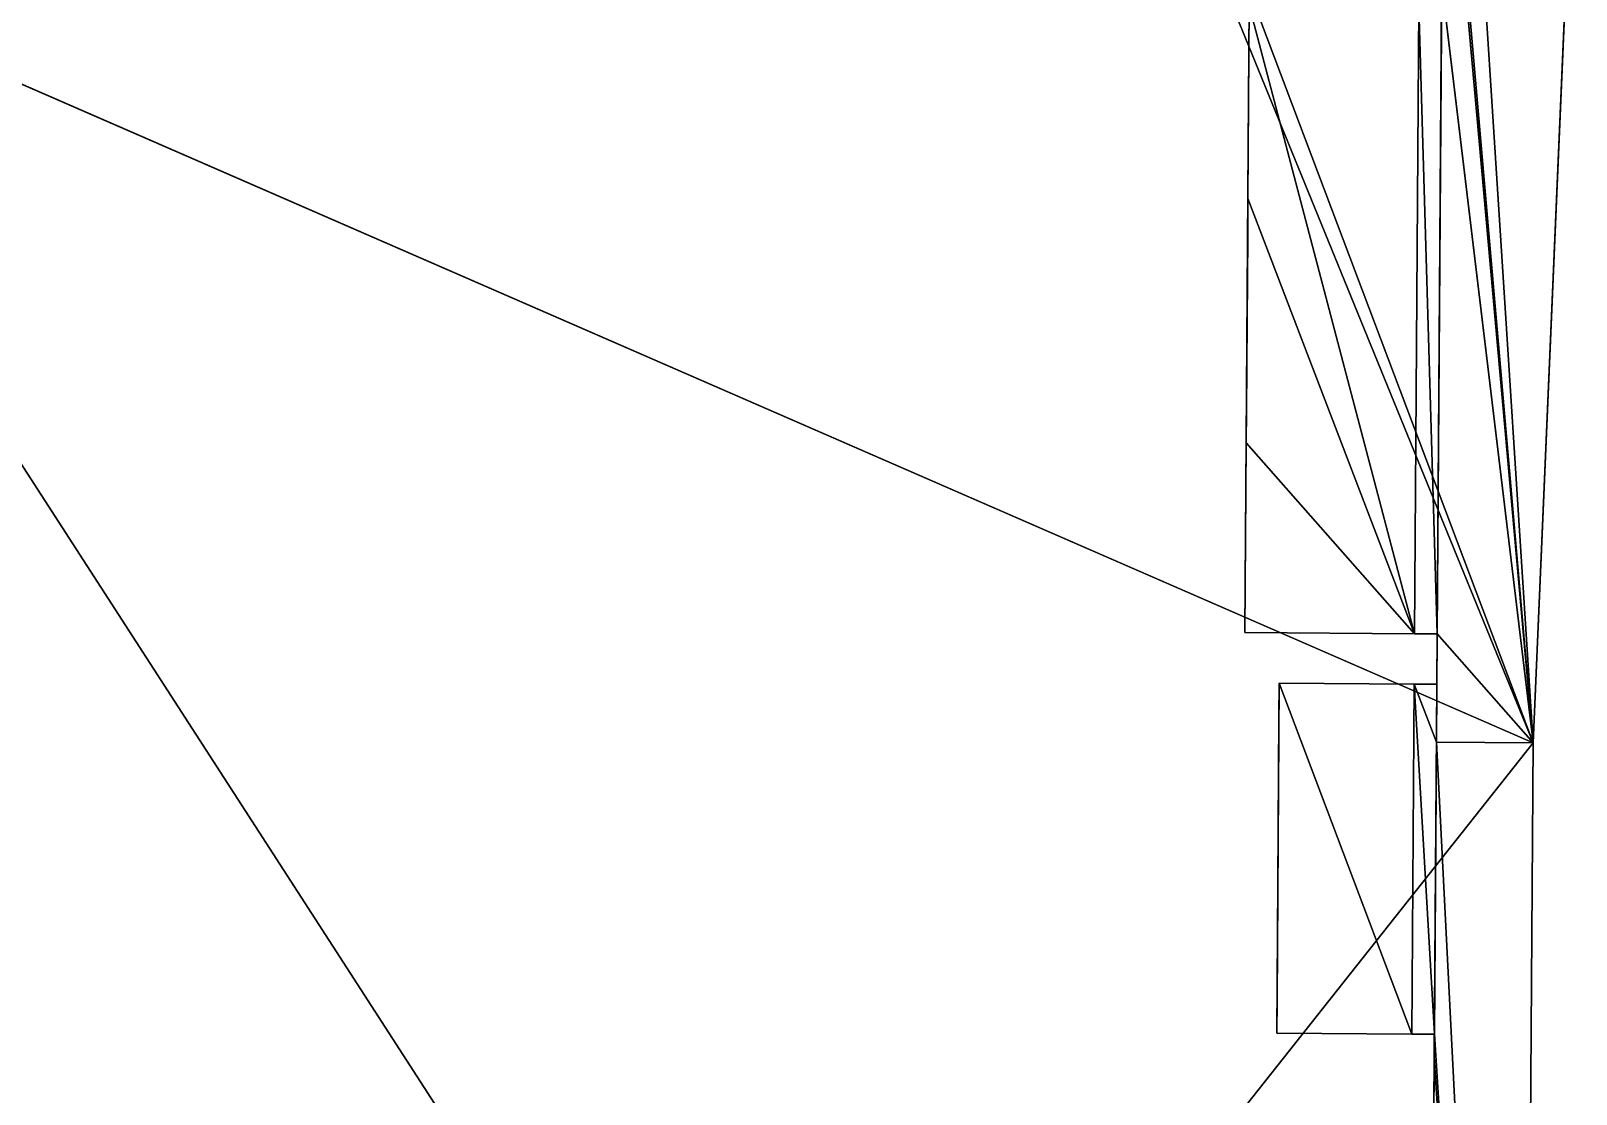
# Model space of a CAD drawing. Extents: x -544 to 100, y -201 to 540.
# Drawn here: x -104 to 99.9, y -25.6 to 114.7 of the extents above; entities that cross this region are included whole.
import ezdxf

# ---------------------------------------------------------------- set-up
doc = ezdxf.new("R2010")
doc.units = 0
doc.header["$MEASUREMENT"] = 0
doc.layers.get('0').update_dxf_attribs({"color": 13, "linetype": 'CONTINUOUS'})
doc.layers.add('ANNOTATIONS', color=221, linetype='CONTINUOUS')

# ---------------------------------------------------------------- blocks, each defined once
blk = doc.blocks.new('GROUP4_1')
for p, q in [((0, 0), (0, -61.09)), ((22.97, 0), (0, 0)), ((22.97, -61.09), (22.97, 0)), ((0, -61.09), (22.97, -61.09))]:
    blk.add_line(p, q)
mesh = blk.add_polyface()
corners = [(22.97, -61.09), (0, 0), (0, -61.09), (22.97, 0)]
mesh.append_faces([[corners[k] for k in face] for face in [(0, 1, 2), (1, 0, 3)]], dxfattribs={"vtx0": -1})
blk = doc.blocks.new('GROUP2_1')
for p, q in [((0, 80.1), (-36, 80.1, 0)), ((-36, 80.1, 0), (-36, 0, 0)), ((0, 0), (0, 80.1)), ((-36, 0, 0), (0, 0))]:
    blk.add_line(p, q)
mesh = blk.add_polyface()
corners = [(0, 0), (-36, 80.1, 0), (-36, 0, 0), (0, 80.1)]
mesh.append_faces([[corners[k] for k in face] for face in [(0, 1, 2), (1, 0, 3)]], dxfattribs={"vtx0": -1})
blk = doc.blocks.new('GROUP5_1')
for p, q in [((0, 0), (-22.08, -14.87)), ((0, -25.89), (0, 0)), ((-22.08, -14.87), (-22.08, -25.89)), ((-22.08, -25.89), (0, -25.89))]:
    blk.add_line(p, q)
mesh = blk.add_polyface()
corners = [(0, -25.89), (-22.08, -14.87), (-22.08, -25.89), (0, 0)]
mesh.append_faces([[corners[k] for k in face] for face in [(0, 1, 2), (1, 0, 3)]], dxfattribs={"vtx0": -1})

msp = doc.modelspace()

# ---------------------------------------------------------------- linework, layer by layer
for p, q in [((99.91, 152.57, 227.66), (94.25, 20.78, 97.6)), ((94.25, 20.78, 105.21), (99.91, 152.57, 235.27)), ((94.25, 20.78, 105.21), (-150.45, 127.44, 208.76)), ((81.59, 35.15, 111.69), (82.18, 120.92, 196.31)), ((56.21, 35.32, 3.75), (56.78, 118.09, 3.75)), ((56.61, 92.62, 143.96), (56.78, 118.09, 161.12)), ((82.16, 117.92, 161.12), (81.59, 35.15, 105.38)), ((56.38, 60.37, 103.44), (56.61, 92.62, 103.44)), ((56.38, 60.37, 122.25), (56.61, 92.62, 143.96)), ((56.39, 60.71, 22.33), (56.61, 93.27, 22.33)), ((56.61, 93.27, 99.38), (56.39, 60.71, 99.38)), ((56.61, 93.27, 99.38), (56.61, 93.27, 22.33)), ((56.61, 92.62, 103.44), (56.61, 92.62, 143.96)), ((56.59, 89.62, 95.4), (56.41, 64.36, 95.4)), ((56.41, 64.36, 26.31), (56.59, 89.62, 26.31)), ((56.41, 64.61, 119.99), (56.58, 88.38, 136)), ((56.58, 88.38, 107.67), (56.41, 64.61, 107.67)), ((56.58, 88.38, 136), (56.58, 88.38, 107.67)), ((56.59, 89.62, 95.4), (56.59, 89.62, 26.31)), ((56.41, 64.61, 107.67), (56.41, 64.61, 119.99)), ((56.41, 64.36, 26.31), (56.41, 64.36, 95.4)), ((56.21, 35.32, 105.38), (56.38, 60.37, 122.25)), ((56.38, 60.37, 103.44), (56.38, 60.37, 122.25)), ((56.39, 60.71, 99.38), (56.39, 60.71, 22.33)), ((78.59, 35.17, 105.38), (56.21, 35.32, 105.38)), ((78.59, 35.17, 3.75), (56.21, 35.32, 3.75)), ((56.21, 35.32, 3.75), (56.21, 35.32, 105.38)), ((81.59, 35.15, 3.75), (78.59, 35.17, 3.75)), ((81.59, 35.15, 105.38), (78.59, 35.17, 105.38)), ((78.59, 35.17, 105.38), (78.59, 35.17, 3.75)), ((81.59, 35.15, 111.69), (81.49, 20.87, 97.6)), ((81.54, 28.5, 3.75), (81.59, 35.15, 3.75)), ((81.59, 35.15, 3.75), (81.59, 35.15, 105.38)), ((81.59, 35.15, 105.38), (81.59, 35.15, 111.69)), ((60.41, -17.54, 8.28), (60.73, 28.64, 8.28)), ((60.73, 28.64, 97.6), (60.41, -17.54, 97.6)), ((60.73, 28.64, 8.28), (78.54, 28.52, 8.28)), ((60.73, 28.64, 97.6), (60.73, 28.64, 8.28)), ((78.54, 28.52, 97.6), (60.73, 28.64, 97.6)), ((81.54, 28.5, 97.6), (78.54, 28.52, 97.6)), ((78.54, 28.52, 8.28), (81.54, 28.5, 8.28)), ((78.54, 28.52, 8.28), (78.54, 28.52, 97.6)), ((80.08, -182.46, 3.75), (81.54, 28.5, 3.75)), ((81.22, -17.69, 8.28), (81.54, 28.5, 8.28)), ((81.49, 20.87, 97.6), (81.54, 28.5, 97.6)), ((81.54, 28.5, 8.28), (81.54, 28.5, 3.75)), ((81.54, 28.5, 8.28), (81.54, 28.5, 97.6)), ((60.44, -13.19, 94.73), (60.7, 24.27, 94.73)), ((60.7, 24.27, 13.17), (60.44, -13.19, 13.17)), ((60.7, 24.27, 94.73), (60.7, 24.27, 13.17)), ((94.25, 20.78, 97.6), (81.49, 20.87, 97.6)), ((92.72, -200.56, 97.6), (94.25, 20.78, 97.6)), ((92.72, -200.56, 105.21), (94.25, 20.78, 105.21)), ((94.25, 20.78, 97.6), (94.25, 20.78, 105.21)), ((60.44, -13.19, 13.17), (60.44, -13.19, 94.73)), ((60.41, -17.54, 97.6), (78.22, -17.67, 97.6)), ((78.22, -17.67, 8.28), (60.41, -17.54, 8.28)), ((60.41, -17.54, 8.28), (60.41, -17.54, 97.6)), ((78.22, -17.67, 97.6), (81.22, -17.69, 97.6)), ((81.22, -17.69, 8.28), (78.22, -17.67, 8.28)), ((78.22, -17.67, 97.6), (78.22, -17.67, 8.28)), ((81.22, -17.69, 97.6), (81.2, -20.69, 97.6)), ((81.2, -20.69, 8.28), (81.22, -17.69, 8.28)), ((81.22, -17.69, 97.6), (81.22, -17.69, 8.28)), ((81.2, -20.69, 97.6), (80.08, -182.46, 97.6)), ((81.2, -20.69, 97.6), (81.2, -20.69, 8.28))]:
    msp.add_line(p, q)

# ---------------------------------------------------------------- block references
at = {"layer": 'ANNOTATIONS', "extrusion": (0.999976, -0.006927, -6.00578e-17), "yscale": 1.09, "rotation": 360}
msp.add_blockref('GROUP4_1', (65.9, 94.15, 55.97), dxfattribs=at)
at = {"layer": 'ANNOTATIONS', "extrusion": (0.999976, -0.006927, 0)}
msp.add_blockref('GROUP5_1', (87.93, 134.41, 55.97), dxfattribs=at)
at = {"layer": 'ANNOTATIONS', "extrusion": (0.999976, -0.006927, 7.58895e-33)}
msp.add_blockref('GROUP2_1', (23.96, 13.9, 60.53), dxfattribs=at)

# ---------------------------------------------------------------- meshes
mesh = msp.add_polyface()
corners = [(94.25, 20.78, 105.21), (54.53, 118.11, 200.96), (-150.45, 127.44, 208.76), (57.53, 118.09, 200.96), (82.53, 117.92, 200.96), (85.53, 117.89, 200.96), (85.55, 120.89, 203.92), (85.77, 152.67, 235.27), (99.91, 152.57, 235.27), (-400.44, 156.04, 235.27), (54.78, 152.89, 235.27), (-396.6, 24.18, 105.21), (54.56, 121.11, 203.92)]
mesh.append_faces([[corners[k] for k in face] for face in [(7, 0, 8), (2, 9, 11)]], dxfattribs={"vtx0": -1})
mesh.append_faces([[corners[k] for k in face] for face in [(0, 1, 2), (1, 0, 3), (3, 0, 4), (4, 0, 5), (5, 0, 6), (6, 0, 7), (9, 2, 10), (10, 2, 12), (12, 2, 1)]], dxfattribs={"vtx0": -1, "vtx1": -1})
mesh = msp.add_polyface()
corners = [(81.59, 35.15, 111.69), (94.25, 20.78, 97.6), (81.49, 20.87, 97.6), (82.18, 120.92, 196.31), (82.4, 152.69, 227.66), (99.91, 152.57, 227.66)]
mesh.append_faces([[corners[k] for k in face] for face in [(0, 1, 2), (1, 4, 5)]], dxfattribs={"vtx0": -1})
mesh.append_faces([[corners[k] for k in face] for face in [(1, 0, 3), (1, 3, 4)]], dxfattribs={"vtx0": -1, "vtx2": -1})
mesh = msp.add_polyface()
corners = [(99.91, 152.57, 227.66), (94.25, 20.78, 105.21), (94.25, 20.78, 97.6), (99.91, 152.57, 235.27)]
mesh.append_faces([[corners[k] for k in face] for face in [(0, 1, 2), (1, 0, 3)]], dxfattribs={"vtx0": -1})
mesh = msp.add_polyface()
corners = [(-2.54, -101.46, 145.69), (-150.45, 127.44, 208.76), (-152.03, -100.43, 208.76), (94.25, 20.78, 105.21), (92.72, -200.56, 105.21)]
mesh.append_faces([[corners[k] for k in face] for face in [(0, 1, 2), (3, 0, 4)]], dxfattribs={"vtx0": -1})
mesh.append_faces([[corners[k] for k in face] for face in [(1, 0, 3)]], dxfattribs={"vtx0": -1, "vtx1": -1})
mesh = msp.add_polyface()
corners = [(82.16, 117.92, 161.12), (81.59, 35.15, 111.69), (81.59, 35.15, 105.38), (82.18, 120.92, 196.31), (82.18, 120.92, 163.14)]
mesh.append_faces([[corners[k] for k in face] for face in [(0, 1, 2), (3, 0, 4)]], dxfattribs={"vtx0": -1})
mesh.append_faces([[corners[k] for k in face] for face in [(1, 0, 3)]], dxfattribs={"vtx0": -1, "vtx1": -1})
mesh = msp.add_polyface()
corners = [(56.21, 35.32, 3.75), (56.39, 60.71, 22.33), (56.21, 35.32, 105.38), (56.78, 118.09, 3.75), (56.38, 60.37, 103.44), (56.61, 93.27, 22.33), (56.61, 93.27, 99.38), (56.39, 60.71, 99.38), (56.61, 92.62, 103.44), (56.61, 92.62, 143.96), (56.78, 118.09, 161.12), (56.38, 60.37, 122.25)]
mesh.append_faces([[corners[k] for k in face] for face in [(0, 1, 2), (1, 3, 5), (5, 3, 6), (4, 7, 8), (7, 4, 1), (8, 6, 9), (9, 6, 10), (10, 6, 3)]], dxfattribs={"vtx0": -1, "vtx1": -1})
mesh.append_faces([[corners[k] for k in face] for face in [(2, 1, 4)]], dxfattribs={"vtx0": -1, "vtx1": -1, "vtx2": -1})
mesh.append_faces([[corners[k] for k in face] for face in [(1, 0, 3), (8, 7, 6)]], dxfattribs={"vtx0": -1, "vtx2": -1})
mesh.append_faces([[corners[k] for k in face] for face in [(11, 2, 4)]], dxfattribs={"vtx1": -1})
mesh = msp.add_polyface()
corners = [(56.38, 60.37, 122.25), (78.59, 35.17, 105.38), (56.21, 35.32, 105.38), (56.61, 92.62, 143.96), (56.78, 118.09, 161.12), (79.16, 117.94, 161.12), (81.59, 35.15, 105.38), (82.16, 117.92, 161.12)]
mesh.append_faces([[corners[k] for k in face] for face in [(0, 1, 2), (6, 5, 7)]], dxfattribs={"vtx0": -1})
mesh.append_faces([[corners[k] for k in face] for face in [(1, 5, 6)]], dxfattribs={"vtx0": -1, "vtx1": -1})
mesh.append_faces([[corners[k] for k in face] for face in [(1, 0, 3), (1, 3, 4), (1, 4, 5)]], dxfattribs={"vtx0": -1, "vtx2": -1})
mesh = msp.add_polyface()
corners = [(56.38, 60.37, 103.44), (56.41, 64.61, 107.67), (56.38, 60.37, 122.25), (56.61, 92.62, 103.44), (56.58, 88.38, 107.67), (56.58, 88.38, 136), (56.41, 64.61, 119.99), (56.61, 92.62, 143.96)]
mesh.append_faces([[corners[k] for k in face] for face in [(0, 1, 2), (1, 3, 4), (4, 3, 5), (2, 6, 7), (6, 2, 1), (7, 5, 3)]], dxfattribs={"vtx0": -1, "vtx1": -1})
mesh.append_faces([[corners[k] for k in face] for face in [(1, 0, 3), (7, 6, 5)]], dxfattribs={"vtx0": -1, "vtx2": -1})
mesh = msp.add_polyface()
corners = [(56.39, 60.71, 22.33), (56.41, 64.36, 26.31), (56.39, 60.71, 99.38), (56.61, 93.27, 22.33), (56.59, 89.62, 26.31), (56.59, 89.62, 95.4), (56.41, 64.36, 95.4), (56.61, 93.27, 99.38)]
mesh.append_faces([[corners[k] for k in face] for face in [(0, 1, 2), (1, 3, 4), (4, 3, 5), (2, 6, 7), (6, 2, 1), (7, 5, 3)]], dxfattribs={"vtx0": -1, "vtx1": -1})
mesh.append_faces([[corners[k] for k in face] for face in [(1, 0, 3), (7, 6, 5)]], dxfattribs={"vtx0": -1, "vtx2": -1})
mesh = msp.add_polyface()
corners = [(56.41, 64.36, 26.31), (56.42, 65.51, 27.56), (56.41, 64.36, 95.4), (56.59, 89.62, 26.31), (56.58, 88.47, 27.56), (56.58, 88.47, 94.15), (56.42, 65.51, 94.15), (56.59, 89.62, 95.4)]
mesh.append_faces([[corners[k] for k in face] for face in [(0, 1, 2), (1, 3, 4), (4, 3, 5), (2, 6, 7), (6, 2, 1), (7, 5, 3)]], dxfattribs={"vtx0": -1, "vtx1": -1})
mesh.append_faces([[corners[k] for k in face] for face in [(1, 0, 3), (7, 6, 5)]], dxfattribs={"vtx0": -1, "vtx2": -1})
mesh = msp.add_polyface()
corners = [(56.41, 64.61, 107.67), (56.42, 65.46, 108.52), (56.41, 64.61, 119.99), (56.58, 88.38, 107.67), (56.57, 87.54, 108.52), (56.57, 87.54, 134.41), (56.42, 65.46, 119.54), (56.58, 88.38, 136)]
mesh.append_faces([[corners[k] for k in face] for face in [(0, 1, 2), (1, 3, 4), (4, 3, 5), (2, 6, 7), (6, 2, 1), (7, 5, 3)]], dxfattribs={"vtx0": -1, "vtx1": -1})
mesh.append_faces([[corners[k] for k in face] for face in [(1, 0, 3), (7, 6, 5)]], dxfattribs={"vtx0": -1, "vtx2": -1})
mesh = msp.add_polyface()
corners = [(56.21, 35.32, 3.75), (78.59, 35.17, 105.38), (78.59, 35.17, 3.75), (56.21, 35.32, 105.38)]
mesh.append_faces([[corners[k] for k in face] for face in [(0, 1, 2), (1, 0, 3)]], dxfattribs={"vtx0": -1})
mesh = msp.add_polyface()
corners = [(78.59, 35.17, 105.38), (81.59, 35.15, 3.75), (78.59, 35.17, 3.75), (81.59, 35.15, 105.38)]
mesh.append_faces([[corners[k] for k in face] for face in [(0, 1, 2), (1, 0, 3)]], dxfattribs={"vtx0": -1})
mesh = msp.add_polyface()
corners = [(81.59, 35.15, 3.75), (81.54, 28.5, 8.28), (81.54, 28.5, 3.75), (81.54, 28.5, 97.6), (81.59, 35.15, 111.69), (81.49, 20.87, 97.6), (81.59, 35.15, 105.38)]
mesh.append_faces([[corners[k] for k in face] for face in [(0, 1, 2), (3, 4, 5), (4, 0, 6)]], dxfattribs={"vtx0": -1})
mesh.append_faces([[corners[k] for k in face] for face in [(4, 1, 0)]], dxfattribs={"vtx0": -1, "vtx1": -1, "vtx2": -1})
mesh.append_faces([[corners[k] for k in face] for face in [(4, 3, 1)]], dxfattribs={"vtx0": -1, "vtx2": -1})
mesh = msp.add_polyface()
corners = [(-381.58, 25.04, 97.6), (-383.02, -182.25, 97.6), (-396.59, 25.14, 97.6), (60.73, 28.64, 97.6), (78.22, -17.67, 97.6), (60.41, -17.54, 97.6), (78.54, 28.52, 97.6), (81.22, -17.69, 97.6), (81.49, 20.87, 97.6), (81.54, 28.5, 97.6), (-398.13, -197.16, 97.6), (92.72, -200.56, 97.6), (-396.69, 10.84, 97.6), (-396.68, 12.84, 97.6), (80.06, -185.46, 97.6), (80.08, -182.46, 97.6), (81.2, -20.69, 97.6), (94.25, 20.78, 97.6)]
mesh.append_faces([[corners[k] for k in face] for face in [(3, 4, 5), (8, 6, 9), (11, 8, 17)]], dxfattribs={"vtx0": -1})
mesh.append_faces([[corners[k] for k in face] for face in [(4, 6, 7), (10, 1, 11)]], dxfattribs={"vtx0": -1, "vtx1": -1})
mesh.append_faces([[corners[k] for k in face] for face in [(7, 6, 8), (11, 7, 8)]], dxfattribs={"vtx0": -1, "vtx1": -1, "vtx2": -1})
mesh.append_faces([[corners[k] for k in face] for face in [(4, 3, 6), (1, 10, 12), (1, 12, 13), (1, 13, 2), (11, 1, 14), (11, 14, 15), (11, 15, 16), (11, 16, 7)]], dxfattribs={"vtx0": -1, "vtx2": -1})
mesh.append_faces([[corners[k] for k in face] for face in [(0, 1, 2)]], dxfattribs={"vtx1": -1})
mesh = msp.add_polyface()
corners = [(78.22, -17.67, 8.28), (60.73, 28.64, 8.28), (60.41, -17.54, 8.28), (78.54, 28.52, 8.28), (81.22, -17.69, 8.28), (81.54, 28.5, 8.28)]
mesh.append_faces([[corners[k] for k in face] for face in [(0, 1, 2), (3, 4, 5)]], dxfattribs={"vtx0": -1})
mesh.append_faces([[corners[k] for k in face] for face in [(1, 0, 3)]], dxfattribs={"vtx0": -1, "vtx1": -1})
mesh.append_faces([[corners[k] for k in face] for face in [(3, 0, 4)]], dxfattribs={"vtx0": -1, "vtx2": -1})
mesh = msp.add_polyface()
corners = [(60.41, -17.54, 8.28), (60.44, -13.19, 13.17), (60.41, -17.54, 97.6), (60.73, 28.64, 8.28), (60.7, 24.27, 13.17), (60.7, 24.27, 94.73), (60.44, -13.19, 94.73), (60.73, 28.64, 97.6)]
mesh.append_faces([[corners[k] for k in face] for face in [(0, 1, 2), (1, 3, 4), (4, 3, 5), (2, 6, 7), (6, 2, 1), (7, 5, 3)]], dxfattribs={"vtx0": -1, "vtx1": -1})
mesh.append_faces([[corners[k] for k in face] for face in [(1, 0, 3), (7, 6, 5)]], dxfattribs={"vtx0": -1, "vtx2": -1})
mesh = msp.add_polyface()
corners = [(78.54, 28.52, 97.6), (60.73, 28.64, 8.28), (78.54, 28.52, 8.28), (60.73, 28.64, 97.6)]
mesh.append_faces([[corners[k] for k in face] for face in [(0, 1, 2), (1, 0, 3)]], dxfattribs={"vtx0": -1})
mesh = msp.add_polyface()
corners = [(81.54, 28.5, 97.6), (78.54, 28.52, 8.28), (81.54, 28.5, 8.28), (78.54, 28.52, 97.6)]
mesh.append_faces([[corners[k] for k in face] for face in [(0, 1, 2), (1, 0, 3)]], dxfattribs={"vtx0": -1})
mesh = msp.add_polyface()
corners = [(80.08, -182.46, 3.75), (80.46, -126.71, 19.97), (80.08, -182.46, 97.6), (81.2, -20.69, 8.28), (81.54, 28.5, 3.75), (80.69, -94.14, 19.97), (80.69, -94.14, 97.02), (81.22, -17.69, 8.28), (81.54, 28.5, 8.28), (80.46, -126.71, 97.02), (81.2, -20.69, 97.6)]
mesh.append_faces([[corners[k] for k in face] for face in [(7, 4, 8)]], dxfattribs={"vtx0": -1})
mesh.append_faces([[corners[k] for k in face] for face in [(0, 1, 2), (1, 3, 5), (5, 3, 6), (3, 4, 7), (2, 9, 10), (9, 2, 1), (10, 6, 3)]], dxfattribs={"vtx0": -1, "vtx1": -1})
mesh.append_faces([[corners[k] for k in face] for face in [(1, 0, 3)]], dxfattribs={"vtx0": -1, "vtx1": -1, "vtx2": -1})
mesh.append_faces([[corners[k] for k in face] for face in [(3, 0, 4), (10, 9, 6)]], dxfattribs={"vtx0": -1, "vtx2": -1})
mesh = msp.add_polyface()
corners = [(60.44, -13.19, 13.17), (60.44, -12.46, 13.9), (60.44, -13.19, 94.73), (60.7, 24.27, 13.17), (60.69, 23.54, 13.9), (60.69, 23.54, 94), (60.44, -12.46, 94), (60.7, 24.27, 94.73)]
mesh.append_faces([[corners[k] for k in face] for face in [(0, 1, 2), (1, 3, 4), (4, 3, 5), (2, 6, 7), (6, 2, 1), (7, 5, 3)]], dxfattribs={"vtx0": -1, "vtx1": -1})
mesh.append_faces([[corners[k] for k in face] for face in [(1, 0, 3), (7, 6, 5)]], dxfattribs={"vtx0": -1, "vtx2": -1})
mesh = msp.add_polyface()
corners = [(94.25, 20.78, 97.6), (92.72, -200.56, 105.21), (92.72, -200.56, 97.6), (94.25, 20.78, 105.21)]
mesh.append_faces([[corners[k] for k in face] for face in [(0, 1, 2), (1, 0, 3)]], dxfattribs={"vtx0": -1})
mesh = msp.add_polyface()
corners = [(60.41, -17.54, 97.6), (78.22, -17.67, 8.28), (60.41, -17.54, 8.28), (78.22, -17.67, 97.6)]
mesh.append_faces([[corners[k] for k in face] for face in [(0, 1, 2), (1, 0, 3)]], dxfattribs={"vtx0": -1})
mesh = msp.add_polyface()
corners = [(78.22, -17.67, 97.6), (81.22, -17.69, 8.28), (78.22, -17.67, 8.28), (81.22, -17.69, 97.6)]
mesh.append_faces([[corners[k] for k in face] for face in [(0, 1, 2), (1, 0, 3)]], dxfattribs={"vtx0": -1})
mesh = msp.add_polyface()
corners = [(81.22, -17.69, 8.28), (81.2, -20.69, 97.6), (81.2, -20.69, 8.28), (81.22, -17.69, 97.6)]
mesh.append_faces([[corners[k] for k in face] for face in [(0, 1, 2), (1, 0, 3)]], dxfattribs={"vtx0": -1})

doc.saveas('drawing.dxf')
